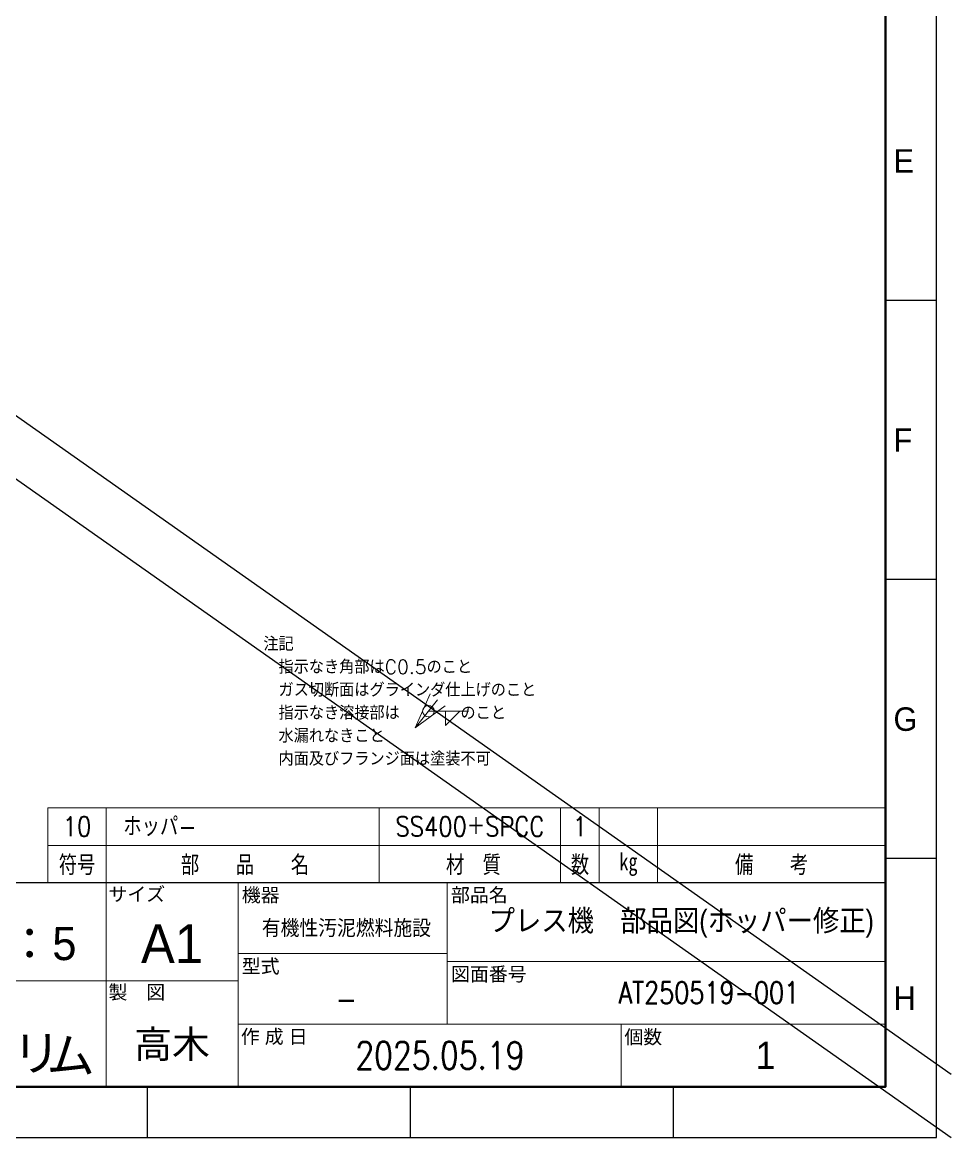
# Model space of a CAD drawing. Header units: millimetres. Extents: x 0 to 13385, y -24 to 3112.
# Drawn here: x 7569 to 8791, y 0 to 1456 of the extents above; entities that cross this region are included whole.
import ezdxf
from ezdxf import colors
from ezdxf.entities.mleader import LeaderData, LeaderLine
from ezdxf.enums import TextEntityAlignment as Align
from ezdxf.math import Vec2, Vec3

# ---------------------------------------------------------------- set-up
doc = ezdxf.new("R2010")
doc.units = ezdxf.units.MM
doc.header["$LTSCALE"] = 2
for name, color, linetype, lineweight in [('02_細線', 5, 'Continuous', 13), ('07_TEXT', 3, 'Continuous', 13), ('08_DIM', 3, 'Continuous', 13), ('99_図枠', 7, 'Continuous', 40)]:
    doc.layers.add(name, color=color, linetype=linetype, lineweight=lineweight)
doc.styles.add('KSS_TXT', font='txt.shx', dxfattribs={"bigfont": 'extfont2.shx'})
doc.styles.add('MS_G', font='MS Gothic.ttf')
doc.styles.get("Standard").update_dxf_attribs({"font": 'txt.shx', "bigfont": 'extfont2.shx'})
doc.styles.add('寸法用', font='simplex.shx', dxfattribs={"width": 0.8, "bigfont": '@extfont2.shx'})
doc.styles.add('表題用', font='MS PGothic.ttf')
doc.dimstyles.new('KSS_DIM', dxfattribs={"dimscale": 5, "dimtxt": 3, "dimasz": 2.5, "dimexe": 1.25, "dimexo": 0.625, "dimtad": 1, "dimdsep": 46, "dimtxsty": 'KSS_TXT', "dimblk": 'OPEN30', "dimcen": 0, "dimazin": 2, "dimtfac": 0.75, "dimtmove": 0, "dimatfit": 3, "dimldrblk": 'OPEN30', "dimfxl": 1.25, "dimtolj": 1, "dimarcsym": 0})

# ---------------------------------------------------------------- blocks, each defined once
blk = doc.blocks.new('Weld-line')
blk.add_line((0, 0), (1, 0))
blk = doc.blocks.new('Weld10-s5')
blk.add_circle((0, 0), 2)
blk = doc.blocks.new('Weld10-a1')
for p, q in [((5, 0), (0, 5)), ((0, 5), (0, 0)), ((0, 0), (5, 0))]:
    blk.add_line(p, q)
at = {"width": 0.9}
blk.add_attdef('S', text='', height=2.8, dxfattribs=at).set_placement((-2, 1), align=Align.RIGHT)
blk.add_attdef('L', (8, 1), '', height=2.8, dxfattribs=at)
blk = doc.blocks.new('_Open30')
at = {"color": 0, "linetype": 'ByBlock', "lineweight": -2}
for p, q in [((-1, 0.268), (0, 0)), ((0, 0), (-1, -0.268)), ((0, 0), (-1, 0))]:
    blk.add_line(p, q, dxfattribs=at)
blk = doc.blocks.new('AM_BALLOON1')
at = {"transparency": 16777216}
blk.add_circle((0, 0), 5, dxfattribs=at)
blk.add_attdef('B_NUMBER', text='', height=3, dxfattribs=at).set_placement((0, 0), align=Align.MIDDLE_CENTER)
blk = doc.blocks.new('_OPEN')
at = {"color": 0, "linetype": 'ByBlock'}
for p, q in [((-1, 0.17), (0, 0)), ((0, 0), (-1, -0.17)), ((0, 0), (-1, 0))]:
    blk.add_line(p, q, dxfattribs=at)
blk = doc.blocks.new('Jis_w20130906110600')
blk.add_blockref('Weld10-s5', (0, 0))
at = {"xscale": -1, "rotation": 180}
blk.add_blockref('Weld10-a1', (6, 0), dxfattribs=at)
at = {"layer": '08_DIM', "xscale": 14, "yscale": 14, "zscale": 14}
blk.add_blockref('Weld-line', (0, 0), dxfattribs=at)
at = {"style": 'KSS_TXT', "flags": 1}
blk.add_attdef('JISINFO', (0, 0), '', height=3, dxfattribs=at)
at = {"layer": '08_DIM'}
blk.add_leader([(-4.63, -5.77), (0, 0)], dimstyle='KSS_DIM', dxfattribs=at)

msp = doc.modelspace()

# ---------------------------------------------------------------- linework, layer by layer
for p, q in [((4641.004, 2914.599), (8782.009, 0)), ((4758.44, 2914.599), (8782.009, 82.656))]:
    msp.add_line(p, q)
at = {"layer": '02_細線'}
for p, q in [((7602.4, 332.31), (7602.4, 430.547)), ((7602.4, 430.547), (8696.56, 430.547)), ((7678.373, 430.547), (7678.373, 332.31)), ((8035.032, 430.547), (8035.032, 332.31)), ((8271.932, 430.547), (8271.932, 332.31)), ((8322.581, 430.547), (8322.581, 332.31)), ((8398.553, 430.547), (8398.553, 332.31)), ((7602.4, 381.428), (8696.56, 381.428))]:
    msp.add_line(p, q, dxfattribs=at)
at = {"layer": '99_図枠', "lineweight": 25}
for p, q in [((8763.081, 1092.789), (8696.56, 1092.789)), ((8763.081, 728.427), (8696.56, 728.427)), ((8763.081, 364.065), (8696.56, 364.065)), ((7732.562, -0.297), (7732.562, 66.224)), ((7732.562, 0), (7732.562, 66.224)), ((8076.069, 0), (8076.069, 66.224)), ((8419.575, 0), (8419.575, 66.224))]:
    msp.add_line(p, q, dxfattribs=at)
at = {"layer": '99_図枠', "lineweight": 13}
for p, q in [((7678.27, 66.224), (7678.27, 332.31)), ((7850.699, 66.224), (7850.699, 332.31)), ((8123.952, 332.31), (8123.952, 148.097)), ((7850.699, 240.203), (8123.952, 240.203)), ((8123.952, 229.969), (8696.56, 229.969)), ((7850.699, 204.384), (7263.791, 204.384)), ((7850.699, 148.097), (8696.56, 148.097)), ((8350.979, 148.097), (8350.979, 66.224))]:
    msp.add_line(p, q, dxfattribs=at)
at = {"layer": '99_図枠'}
msp.add_lwpolyline([(4840.364, 66.224), (8696.56, 66.224), (8696.56, 2848.079), (4840.364, 2848.079)], close=True, dxfattribs=at)
at = {"layer": '99_図枠', "lineweight": 25}
msp.add_lwpolyline([(7263.791, 66.224), (8696.56, 66.224), (8696.56, 332.31), (7263.791, 332.31)], close=True, dxfattribs=at)
at = {"layer": 'Defpoints'}
msp.add_lwpolyline([(4641.004, 0), (8763.081, 0), (8763.081, 2914.6), (4641.004, 2914.6)], close=True, dxfattribs=at)

# ---------------------------------------------------------------- block references
at = {"layer": '08_DIM', "xscale": 3.75, "yscale": 3.75, "zscale": 3.75}
msp.add_blockref('Jis_w20130906110600', (8099.323, 556.592), dxfattribs=at)

# ---------------------------------------------------------------- texts
for tag, height, style, width, p in [('10', 25.583, 'KSS_TXT', 0.85, (7640.386, 405.988)), ('SS400＋SPCC', 25.583, 'KSS_TXT', 0.85, (8153.584, 405.988)), ('1', 25.583, 'KSS_TXT', 0.85, (8297.257, 405.988)), ('符号', 25.583, 'KSS_TXT', 0.85, (7640.47, 356.878)), ('部\u3000\u3000品\u3000\u3000名', 25.583, 'KSS_TXT', 0.85, (7859.752, 356.878)), ('材\u3000質', 25.583, 'KSS_TXT', 0.85, (8158.126, 356.878)), ('数', 25.583, 'KSS_TXT', 0.85, (8297.34, 356.878)), ('㎏', 25.583, 'KSS_TXT', 0.85, (8360.65, 356.878)), ('備\u3000\u3000考', 25.583, 'KSS_TXT', 0.85, (8547.64, 356.878)), ('プレス機\u3000部品図(ホッパー修正)', 28, '表題用', 0.9, (8429.651, 281.139)), ('有機性汚泥燃料施設', 20, '表題用', 0.9, (7992.254, 274.244)), ('AT250519-001', 28.653, '寸法用', 0.8, (8465.663, 189.033)), ('-', 28.653, 'KSS_TXT', 0.9, (7992.195, 180.582)), ('2025.05.19', 35.816, '寸法用', 0.8, (8114.407, 107.16))]:
    msp.add_attdef(tag, text='', height=height, dxfattribs=dict(style=style, width=width)).set_placement(p, align=Align.MIDDLE)
at = {"style": 'KSS_TXT', "width": 0.85}
msp.add_attdef('ホッパ-', text='', height=25.583, dxfattribs=at).set_placement((7700.844, 405.988), align=Align.MIDDLE_LEFT)
at = {"style": '表題用'}
for tag, height, p in [('1：5', 43.417, (7578.488, 252.996)), ('高木', 36.181, (7764.485, 122.511)), ('1', 35.816, (8539.714, 107.16))]:
    msp.add_attdef(tag, text='', height=height, dxfattribs=at).set_placement(p, align=Align.MIDDLE)
at = {"layer": '07_TEXT', "ltscale": 2, "insert": (7883.779, 653.434), "char_height": 18, "attachment_point": 1}
msp.add_mtext_dynamic_manual_height_columns('注記\\P\u3000指示なき角部はC0.5のこと\\P\u3000ガス切断面はグラインダ仕上げのこと\\P\u3000指示なき溶接部は\u3000\u3000\u3000\u3000のこと\\P\u3000水漏れなきこと\\P\u3000内面及びフランジ面は塗装不可', width=498.10831, gutter_width=15, heights=[247.446], dxfattribs=at)
at = {"layer": '99_図枠', "lineweight": 13, "style": '表題用'}
for s, p in [('E', (8706.794, 1274.97)), ('F', (8706.794, 910.608)), ('G', (8706.794, 546.246)), ('H', (8706.794, 181.884))]:
    msp.add_text(s, height=30.702, dxfattribs=at).set_placement(p, align=Align.MIDDLE_LEFT)
at = {"layer": '99_図枠', "style": '表題用'}
for s, p in [('サイズ', (7681.516, 317.636)), ('機器', (7855.617, 316.586)), ('部品名', (8128.869, 316.586)), ('型式', (7855.617, 223.575)), ('図面番号', (8128.869, 213.341)), ('製\u3000図', (7681.516, 189.711)), ('作 成 日', (7854.368, 131.685)), ('個数', (8355.276, 131.185))]:
    msp.add_text(s, height=18.0905, dxfattribs=at).set_placement(p, align=Align.MIDDLE_LEFT)
msp.add_text('A1', height=50.6535, dxfattribs=at).set_placement((7764.485, 252.996), align=Align.MIDDLE)
at = {"layer": '99_図枠', "lineweight": 5, "style": 'MS_G'}
for s, p in [('リ', (7587.479, 110.209)), ('ム', (7632.005, 107.292))]:
    msp.add_text(s, height=46.201, dxfattribs=at).set_placement(p, align=Align.MIDDLE_CENTER)

# ---------------------------------------------------------------- leaders
at = {"layer": '08_DIM'}
ml = msp.add_multileader_block('Standard', dxfattribs=at)
ml.set_content('AM_BALLOON1', color=256, scale=6.25)
ml.set_attribute('B_NUMBER', '10', width=0)
ml.set_leader_properties(color=256, linetype='ByLayer', lineweight=-1)
ml.set_arrow_properties(name='OPEN')
ml.build(insert=Vec2(0, 0))
ml.multileader.update_dxf_attribs({"leader_type": 0, "has_dogleg": 0, "text_right_attachment_type": 6, "dogleg_length": 0, "arrow_head_size": 12.5, "scale": 2.5, "block_connection_type": 1})
ctx = ml.context
ctx.base_point, ctx.scale, ctx.char_height, ctx.arrow_head_size, ctx.landing_gap_size, ctx.plane_origin = Vec3(9720.755, 2641.054), 2.5, 25, 12.5, 12.5, Vec3(9720.755, 2641.054)
ctx.right_attachment, ctx.attachment_type = 6, 1
notes = []
notes.append((ctx, [(0, (0, 0, 0), (0, 0), (1, 0), 1, [])]))
ctx.block.insert = Vec3(9720.755, 2641.054)
for ctx, leaders in notes:
    for number, flags, end, landing, length, lines in leaders:
        leader = LeaderData()
        leader.index, (leader.has_last_leader_line, leader.has_dogleg_vector, leader.attachment_direction) = number, flags
        leader.last_leader_point, leader.dogleg_vector, leader.dogleg_length = Vec3(end), Vec3(landing), length
        for number, points, colour, breaks in lines:
            line = LeaderLine()
            line.index, line.vertices, line.color, line.breaks = number, Vec3.list(points), colors.encode_raw_color(colour), breaks
            leader.lines.append(line)
        ctx.leaders.append(leader)

doc.saveas('drawing.dxf')
